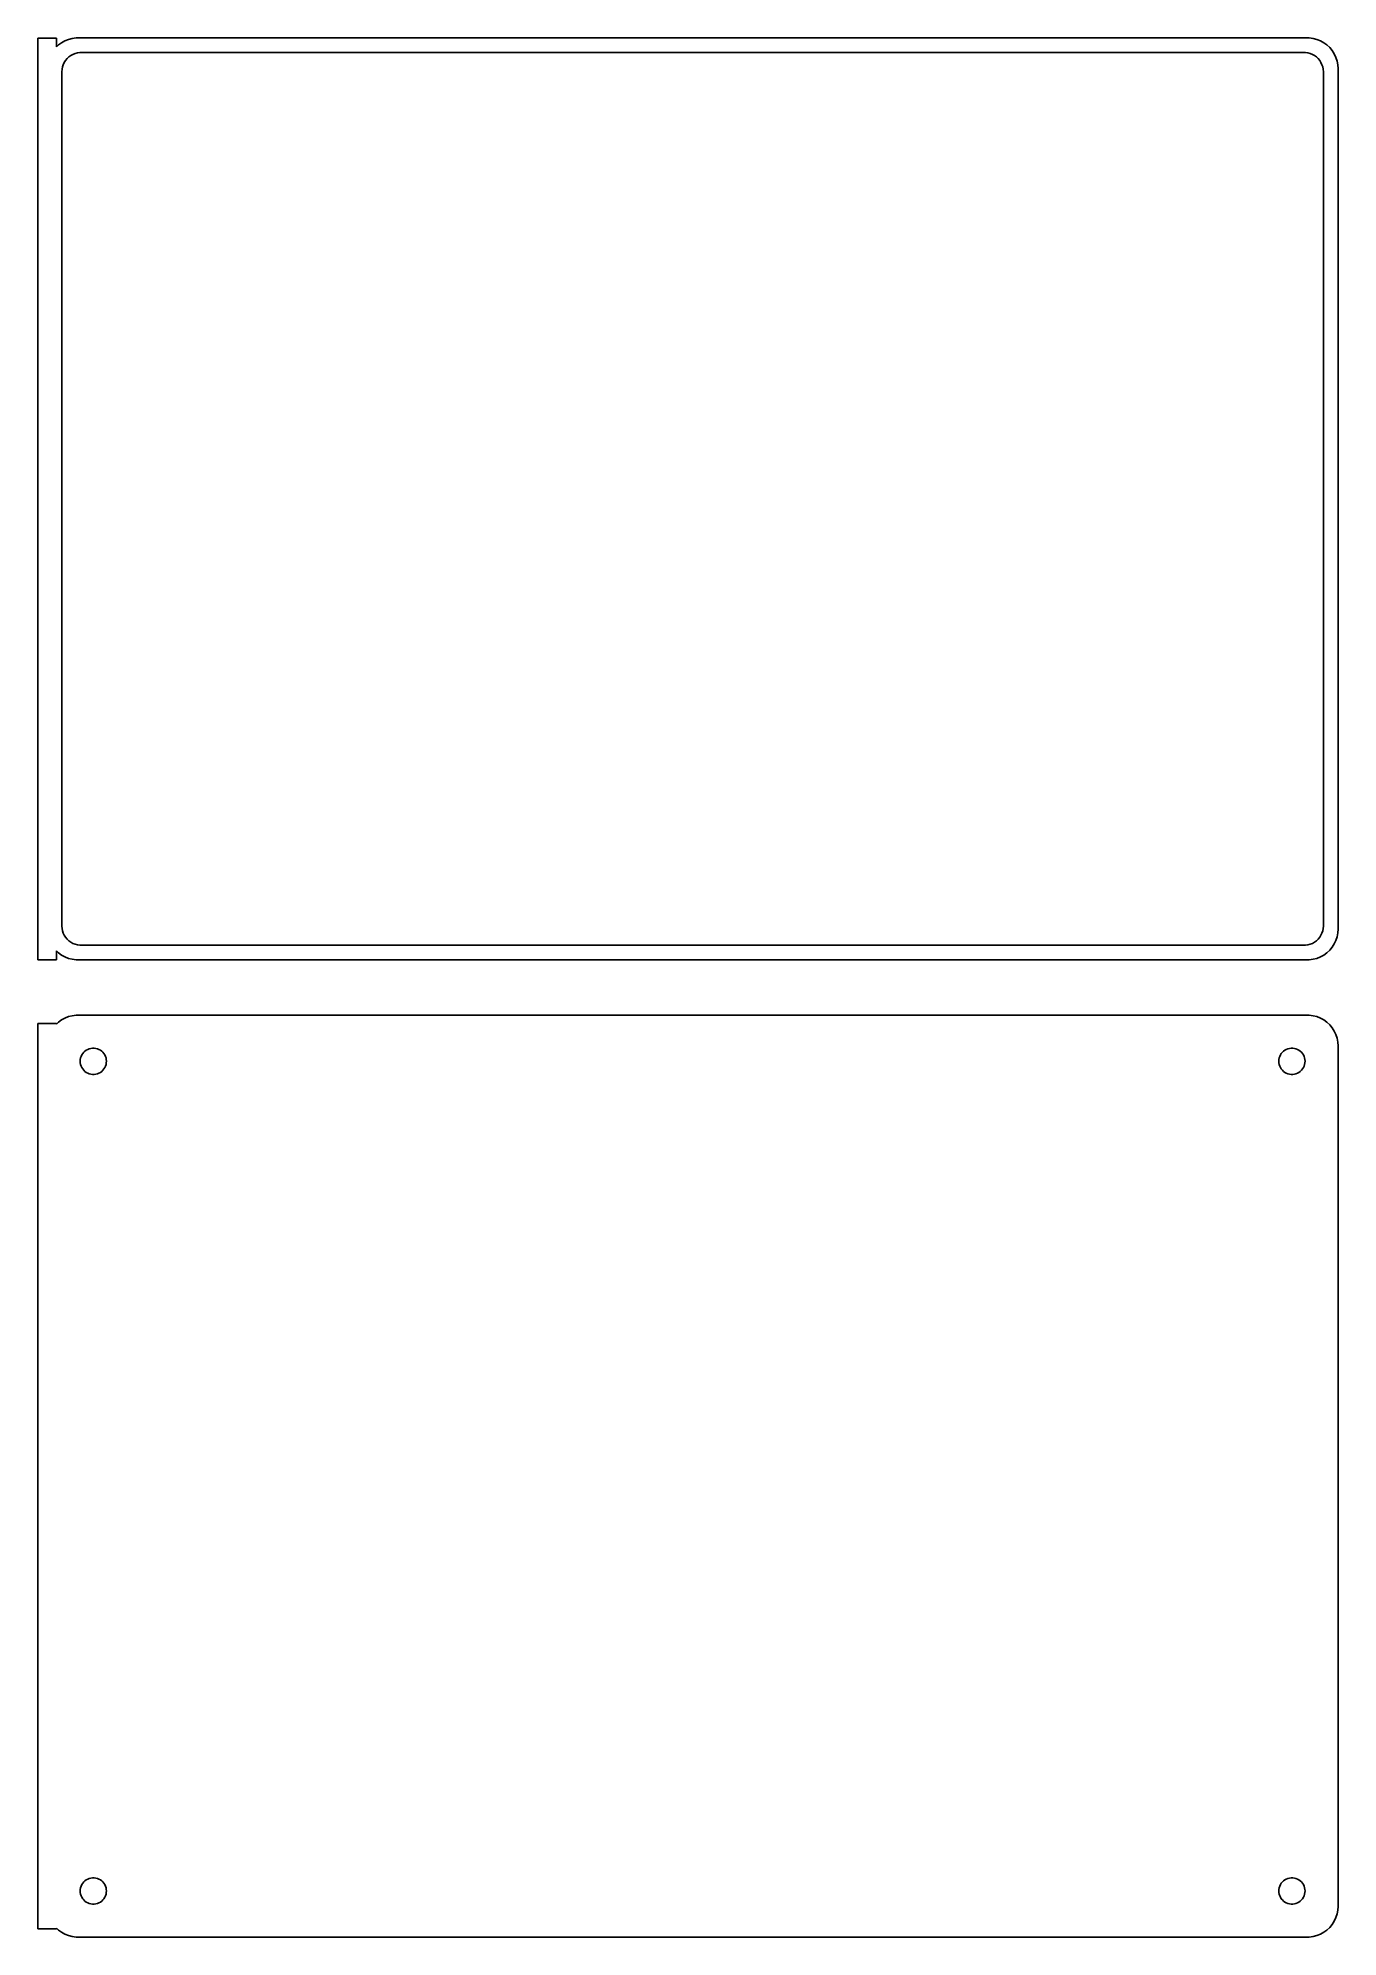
# Model space of a CAD drawing. Header units: metres. Extents: x -106 to 105, y 243 to 552.
import ezdxf

# ---------------------------------------------------------------- set-up
doc = ezdxf.new("R2010")
doc.units = ezdxf.units.M

msp = doc.modelspace()

# ---------------------------------------------------------------- linework, layer by layer
for p, q in [((-103.5, 551.979), (-106.5, 551.979)), ((-106.5, 551.979), (-106.5, 402.021)), ((-103.5, 550.559), (-103.5, 551.979)), ((-103.187, 550.853), (-103.5, 550.559)), ((-102.679, 551.222), (-103.187, 550.853)), ((-102.129, 551.524), (-102.679, 551.222)), ((-101.545, 551.755), (-102.129, 551.524)), ((-100.937, 551.911), (-101.545, 551.755)), ((-100.314, 551.99), (-100.937, 551.911)), ((100.314, 551.99), (-100.314, 551.99)), ((100.937, 551.911), (100.314, 551.99)), ((101.545, 551.755), (100.937, 551.911)), ((102.129, 551.524), (101.545, 551.755)), ((102.679, 551.222), (102.129, 551.524)), ((103.187, 550.853), (102.679, 551.222)), ((103.645, 550.423), (103.187, 550.853)), ((104.045, 549.939), (103.645, 550.423)), ((-102.588, 546.89), (-102.515, 547.274)), ((-102.515, 547.274), (-102.394, 547.646)), ((-102.394, 547.646), (-102.228, 548)), ((-102.228, 548), (-102.018, 548.33)), ((-102.018, 548.33), (-101.769, 548.631)), ((-101.769, 548.631), (-101.484, 548.899)), ((-101.484, 548.899), (-101.168, 549.128)), ((-101.168, 549.128), (-100.825, 549.317)), ((-100.825, 549.317), (-100.462, 549.461)), ((-100.462, 549.461), (-100.083, 549.558)), ((-100.083, 549.558), (-99.6955, 549.607)), ((-99.6955, 549.607), (99.6955, 549.607)), ((99.6955, 549.607), (100.083, 549.558)), ((100.083, 549.558), (100.462, 549.461)), ((100.462, 549.461), (100.825, 549.317)), ((100.825, 549.317), (101.168, 549.128)), ((101.168, 549.128), (101.484, 548.899)), ((101.484, 548.899), (101.769, 548.631)), ((101.769, 548.631), (102.018, 548.33)), ((102.018, 548.33), (102.228, 548)), ((102.228, 548), (102.394, 547.646)), ((102.394, 547.646), (102.515, 547.274)), ((102.515, 547.274), (102.588, 546.89)), ((104.382, 549.409), (104.045, 549.939)), ((104.649, 548.841), (104.382, 549.409)), ((104.843, 548.243), (104.649, 548.841)), ((104.961, 547.627), (104.843, 548.243)), ((105, 547), (104.961, 547.627)), ((105, 407), (105, 547)), ((-102.613, 546.5), (-102.588, 546.89)), ((-102.613, 407.5), (-102.613, 546.5)), ((102.588, 546.89), (102.613, 546.5)), ((102.613, 546.5), (102.613, 407.5)), ((-102.588, 407.11), (-102.613, 407.5)), ((-102.515, 406.726), (-102.588, 407.11)), ((-102.394, 406.354), (-102.515, 406.726)), ((-102.228, 406), (-102.394, 406.354)), ((-102.018, 405.67), (-102.228, 406)), ((-101.769, 405.369), (-102.018, 405.67)), ((-101.484, 405.101), (-101.769, 405.369)), ((-101.168, 404.872), (-101.484, 405.101)), ((-100.825, 404.683), (-101.168, 404.872)), ((101.168, 404.872), (100.825, 404.683)), ((101.484, 405.101), (101.168, 404.872)), ((101.769, 405.369), (101.484, 405.101)), ((102.018, 405.67), (101.769, 405.369)), ((102.228, 406), (102.018, 405.67)), ((102.394, 406.354), (102.228, 406)), ((102.515, 406.726), (102.394, 406.354)), ((102.588, 407.11), (102.515, 406.726)), ((102.613, 407.5), (102.588, 407.11)), ((104.382, 404.591), (104.649, 405.159)), ((104.649, 405.159), (104.843, 405.757)), ((104.843, 405.757), (104.961, 406.373)), ((104.961, 406.373), (105, 407)), ((-106.5, 402.021), (-103.5, 402.021)), ((-103.5, 402.021), (-103.5, 403.441)), ((-103.5, 403.441), (-103.187, 403.147)), ((-103.187, 403.147), (-102.679, 402.778)), ((-102.679, 402.778), (-102.129, 402.476)), ((-102.129, 402.476), (-101.545, 402.245)), ((-101.545, 402.245), (-100.937, 402.089)), ((-100.937, 402.089), (-100.314, 402.01)), ((-100.462, 404.539), (-100.825, 404.683)), ((-100.083, 404.442), (-100.462, 404.539)), ((-100.314, 402.01), (100.314, 402.01)), ((-99.6955, 404.393), (-100.083, 404.442)), ((99.6955, 404.393), (-99.6955, 404.393)), ((100.083, 404.442), (99.6955, 404.393)), ((100.462, 404.539), (100.083, 404.442)), ((100.314, 402.01), (100.937, 402.089)), ((100.825, 404.683), (100.462, 404.539)), ((100.937, 402.089), (101.545, 402.245)), ((101.545, 402.245), (102.129, 402.476)), ((102.129, 402.476), (102.679, 402.778)), ((102.679, 402.778), (103.187, 403.147)), ((103.187, 403.147), (103.645, 403.577)), ((103.645, 403.577), (104.045, 404.061)), ((104.045, 404.061), (104.382, 404.591)), ((-102.129, 392.524), (-102.679, 392.222)), ((-101.545, 392.755), (-102.129, 392.524)), ((-100.937, 392.911), (-101.545, 392.755)), ((-100.314, 392.99), (-100.937, 392.911)), ((100.314, 392.99), (-100.314, 392.99)), ((100.937, 392.911), (100.314, 392.99)), ((101.545, 392.755), (100.937, 392.911)), ((102.129, 392.524), (101.545, 392.755)), ((102.679, 392.222), (102.129, 392.524)), ((-103.5, 391.653), (-106.5, 391.653)), ((-106.5, 391.653), (-106.5, 244.347)), ((-103.187, 391.853), (-103.5, 391.559)), ((-103.5, 391.559), (-103.5, 391.653)), ((-102.679, 392.222), (-103.187, 391.853)), ((103.187, 391.853), (102.679, 392.222)), ((103.645, 391.423), (103.187, 391.853)), ((104.045, 390.939), (103.645, 391.423)), ((104.382, 390.409), (104.045, 390.939)), ((104.649, 389.841), (104.382, 390.409)), ((104.843, 389.243), (104.649, 389.841)), ((-99.5682, 386.031), (-99.4853, 386.286)), ((-99.4853, 386.286), (-99.3712, 386.529)), ((-99.3712, 386.529), (-99.2275, 386.755)), ((-99.2275, 386.755), (-99.0566, 386.962)), ((-99.0566, 386.962), (-98.8611, 387.145)), ((-98.8611, 387.145), (-98.6441, 387.303)), ((-98.6441, 387.303), (-98.4092, 387.432)), ((-98.4092, 387.432), (-98.1598, 387.531)), ((-98.1598, 387.531), (-97.9001, 387.597)), ((-97.9001, 387.597), (-97.6341, 387.631)), ((-97.6341, 387.631), (-97.3659, 387.631)), ((-97.3659, 387.631), (-97.0999, 387.597)), ((-97.0999, 387.597), (-96.8401, 387.531)), ((-96.8401, 387.531), (-96.5908, 387.432)), ((-96.5908, 387.432), (-96.3559, 387.303)), ((-96.3559, 387.303), (-96.1389, 387.145)), ((-96.1389, 387.145), (-95.9434, 386.962)), ((-95.9434, 386.962), (-95.7725, 386.755)), ((-95.7725, 386.755), (-95.6288, 386.529)), ((-95.6288, 386.529), (-95.5146, 386.286)), ((-95.5146, 386.286), (-95.4318, 386.031)), ((95.4318, 386.031), (95.5146, 386.286)), ((95.5146, 386.286), (95.6288, 386.529)), ((95.6288, 386.529), (95.7725, 386.755)), ((95.7725, 386.755), (95.9434, 386.962)), ((95.9434, 386.962), (96.1389, 387.145)), ((96.1389, 387.145), (96.3559, 387.303)), ((96.3559, 387.303), (96.5908, 387.432)), ((96.5908, 387.432), (96.8401, 387.531)), ((96.8401, 387.531), (97.0999, 387.597)), ((97.0999, 387.597), (97.3659, 387.631)), ((97.3659, 387.631), (97.6341, 387.631)), ((97.6341, 387.631), (97.9001, 387.597)), ((97.9001, 387.597), (98.1598, 387.531)), ((98.1598, 387.531), (98.4092, 387.432)), ((98.4092, 387.432), (98.6441, 387.303)), ((98.6441, 387.303), (98.8611, 387.145)), ((98.8611, 387.145), (99.0566, 386.962)), ((99.0566, 386.962), (99.2275, 386.755)), ((99.2275, 386.755), (99.3712, 386.529)), ((99.3712, 386.529), (99.4853, 386.286)), ((99.4853, 386.286), (99.5682, 386.031)), ((104.961, 388.627), (104.843, 389.243)), ((105, 388), (104.961, 388.627)), ((105, 248), (105, 388)), ((-99.6353, 385.5), (-99.6185, 385.768)), ((-99.6185, 385.232), (-99.6353, 385.5)), ((-99.6185, 385.768), (-99.5682, 386.031)), ((-99.5682, 384.969), (-99.6185, 385.232)), ((-99.4853, 384.714), (-99.5682, 384.969)), ((-99.3712, 384.471), (-99.4853, 384.714)), ((-99.2275, 384.245), (-99.3712, 384.471)), ((-99.0566, 384.038), (-99.2275, 384.245)), ((-98.8611, 383.855), (-99.0566, 384.038)), ((-98.6441, 383.697), (-98.8611, 383.855)), ((-98.4092, 383.568), (-98.6441, 383.697)), ((-98.1598, 383.469), (-98.4092, 383.568)), ((-97.9001, 383.403), (-98.1598, 383.469)), ((-97.6341, 383.369), (-97.9001, 383.403)), ((-97.3659, 383.369), (-97.6341, 383.369)), ((-97.0999, 383.403), (-97.3659, 383.369)), ((-96.8401, 383.469), (-97.0999, 383.403)), ((-96.5908, 383.568), (-96.8401, 383.469)), ((-96.3559, 383.697), (-96.5908, 383.568)), ((-96.1389, 383.855), (-96.3559, 383.697)), ((-95.9434, 384.038), (-96.1389, 383.855)), ((-95.7725, 384.245), (-95.9434, 384.038)), ((-95.6288, 384.471), (-95.7725, 384.245)), ((-95.5146, 384.714), (-95.6288, 384.471)), ((-95.4318, 384.969), (-95.5146, 384.714)), ((-95.4318, 386.031), (-95.3815, 385.768)), ((-95.3815, 385.232), (-95.4318, 384.969)), ((-95.3815, 385.768), (-95.3647, 385.5)), ((-95.3647, 385.5), (-95.3815, 385.232)), ((95.3647, 385.5), (95.3815, 385.768)), ((95.3815, 385.232), (95.3647, 385.5)), ((95.3815, 385.768), (95.4318, 386.031)), ((95.4318, 384.969), (95.3815, 385.232)), ((95.5146, 384.714), (95.4318, 384.969)), ((95.6288, 384.471), (95.5146, 384.714)), ((95.7725, 384.245), (95.6288, 384.471)), ((95.9434, 384.038), (95.7725, 384.245)), ((96.1389, 383.855), (95.9434, 384.038)), ((96.3559, 383.697), (96.1389, 383.855)), ((96.5908, 383.568), (96.3559, 383.697)), ((96.8401, 383.469), (96.5908, 383.568)), ((97.0999, 383.403), (96.8401, 383.469)), ((97.3659, 383.369), (97.0999, 383.403)), ((97.6341, 383.369), (97.3659, 383.369)), ((97.9001, 383.403), (97.6341, 383.369)), ((98.1598, 383.469), (97.9001, 383.403)), ((98.4092, 383.568), (98.1598, 383.469)), ((98.6441, 383.697), (98.4092, 383.568)), ((98.8611, 383.855), (98.6441, 383.697)), ((99.0566, 384.038), (98.8611, 383.855)), ((99.2275, 384.245), (99.0566, 384.038)), ((99.3712, 384.471), (99.2275, 384.245)), ((99.4853, 384.714), (99.3712, 384.471)), ((99.5682, 384.969), (99.4853, 384.714)), ((99.5682, 386.031), (99.6185, 385.768)), ((99.6185, 385.232), (99.5682, 384.969)), ((99.6185, 385.768), (99.6353, 385.5)), ((99.6353, 385.5), (99.6185, 385.232)), ((-99.6353, 250.5), (-99.6185, 250.768)), ((-99.6185, 250.232), (-99.6353, 250.5)), ((-99.6185, 250.768), (-99.5682, 251.031)), ((-99.5682, 251.031), (-99.4853, 251.286)), ((-99.4853, 251.286), (-99.3712, 251.529)), ((-99.3712, 251.529), (-99.2275, 251.755)), ((-99.2275, 251.755), (-99.0566, 251.962)), ((-99.0566, 251.962), (-98.8611, 252.145)), ((-98.8611, 252.145), (-98.6441, 252.303)), ((-98.6441, 252.303), (-98.4092, 252.432)), ((-98.4092, 252.432), (-98.1598, 252.531)), ((-98.1598, 252.531), (-97.9001, 252.597)), ((-97.9001, 252.597), (-97.6341, 252.631)), ((-97.6341, 252.631), (-97.3659, 252.631)), ((-97.3659, 252.631), (-97.0999, 252.597)), ((-97.0999, 252.597), (-96.8401, 252.531)), ((-96.8401, 252.531), (-96.5908, 252.432)), ((-96.5908, 252.432), (-96.3559, 252.303)), ((-96.3559, 252.303), (-96.1389, 252.145)), ((-96.1389, 252.145), (-95.9434, 251.962)), ((-95.9434, 251.962), (-95.7725, 251.755)), ((-95.7725, 251.755), (-95.6288, 251.529)), ((-95.6288, 251.529), (-95.5146, 251.286)), ((-95.5146, 251.286), (-95.4318, 251.031)), ((-95.4318, 251.031), (-95.3815, 250.768)), ((-95.3815, 250.768), (-95.3647, 250.5)), ((-95.3647, 250.5), (-95.3815, 250.232)), ((95.3647, 250.5), (95.3815, 250.768)), ((95.3815, 250.232), (95.3647, 250.5)), ((95.3815, 250.768), (95.4318, 251.031)), ((95.4318, 251.031), (95.5146, 251.286)), ((95.5146, 251.286), (95.6288, 251.529)), ((95.6288, 251.529), (95.7725, 251.755)), ((95.7725, 251.755), (95.9434, 251.962)), ((95.9434, 251.962), (96.1389, 252.145)), ((96.1389, 252.145), (96.3559, 252.303)), ((96.3559, 252.303), (96.5908, 252.432)), ((96.5908, 252.432), (96.8401, 252.531)), ((96.8401, 252.531), (97.0999, 252.597)), ((97.0999, 252.597), (97.3659, 252.631)), ((97.3659, 252.631), (97.6341, 252.631)), ((97.6341, 252.631), (97.9001, 252.597)), ((97.9001, 252.597), (98.1598, 252.531)), ((98.1598, 252.531), (98.4092, 252.432)), ((98.4092, 252.432), (98.6441, 252.303)), ((98.6441, 252.303), (98.8611, 252.145)), ((98.8611, 252.145), (99.0566, 251.962)), ((99.0566, 251.962), (99.2275, 251.755)), ((99.2275, 251.755), (99.3712, 251.529)), ((99.3712, 251.529), (99.4853, 251.286)), ((99.4853, 251.286), (99.5682, 251.031)), ((99.5682, 251.031), (99.6185, 250.768)), ((99.6185, 250.768), (99.6353, 250.5)), ((99.6353, 250.5), (99.6185, 250.232)), ((-99.5682, 249.969), (-99.6185, 250.232)), ((-99.4853, 249.714), (-99.5682, 249.969)), ((-99.3712, 249.471), (-99.4853, 249.714)), ((-99.2275, 249.245), (-99.3712, 249.471)), ((-99.0566, 249.038), (-99.2275, 249.245)), ((-98.8611, 248.855), (-99.0566, 249.038)), ((-98.6441, 248.697), (-98.8611, 248.855)), ((-98.4092, 248.568), (-98.6441, 248.697)), ((-98.1598, 248.469), (-98.4092, 248.568)), ((-97.9001, 248.403), (-98.1598, 248.469)), ((-97.6341, 248.369), (-97.9001, 248.403)), ((-97.3659, 248.369), (-97.6341, 248.369)), ((-97.0999, 248.403), (-97.3659, 248.369)), ((-96.8401, 248.469), (-97.0999, 248.403)), ((-96.5908, 248.568), (-96.8401, 248.469)), ((-96.3559, 248.697), (-96.5908, 248.568)), ((-96.1389, 248.855), (-96.3559, 248.697)), ((-95.9434, 249.038), (-96.1389, 248.855)), ((-95.7725, 249.245), (-95.9434, 249.038)), ((-95.6288, 249.471), (-95.7725, 249.245)), ((-95.5146, 249.714), (-95.6288, 249.471)), ((-95.4318, 249.969), (-95.5146, 249.714)), ((-95.3815, 250.232), (-95.4318, 249.969)), ((95.4318, 249.969), (95.3815, 250.232)), ((95.5146, 249.714), (95.4318, 249.969)), ((95.6288, 249.471), (95.5146, 249.714)), ((95.7725, 249.245), (95.6288, 249.471)), ((95.9434, 249.038), (95.7725, 249.245)), ((96.1389, 248.855), (95.9434, 249.038)), ((96.3559, 248.697), (96.1389, 248.855)), ((96.5908, 248.568), (96.3559, 248.697)), ((96.8401, 248.469), (96.5908, 248.568)), ((97.0999, 248.403), (96.8401, 248.469)), ((97.3659, 248.369), (97.0999, 248.403)), ((97.6341, 248.369), (97.3659, 248.369)), ((97.9001, 248.403), (97.6341, 248.369)), ((98.1598, 248.469), (97.9001, 248.403)), ((98.4092, 248.568), (98.1598, 248.469)), ((98.6441, 248.697), (98.4092, 248.568)), ((98.8611, 248.855), (98.6441, 248.697)), ((99.0566, 249.038), (98.8611, 248.855)), ((99.2275, 249.245), (99.0566, 249.038)), ((99.3712, 249.471), (99.2275, 249.245)), ((99.4853, 249.714), (99.3712, 249.471)), ((99.5682, 249.969), (99.4853, 249.714)), ((99.6185, 250.232), (99.5682, 249.969)), ((104.843, 246.757), (104.961, 247.373)), ((104.961, 247.373), (105, 248)), ((-106.5, 244.347), (-103.5, 244.347)), ((-103.5, 244.347), (-103.5, 244.441)), ((-103.5, 244.441), (-103.187, 244.147)), ((-103.187, 244.147), (-102.679, 243.778)), ((102.679, 243.778), (103.187, 244.147)), ((103.187, 244.147), (103.645, 244.577)), ((103.645, 244.577), (104.045, 245.061)), ((104.045, 245.061), (104.382, 245.591)), ((104.382, 245.591), (104.649, 246.159)), ((104.649, 246.159), (104.843, 246.757)), ((-102.679, 243.778), (-102.129, 243.476)), ((-102.129, 243.476), (-101.545, 243.245)), ((-101.545, 243.245), (-100.937, 243.089)), ((-100.937, 243.089), (-100.314, 243.01)), ((-100.314, 243.01), (100.314, 243.01)), ((100.314, 243.01), (100.937, 243.089)), ((100.937, 243.089), (101.545, 243.245)), ((101.545, 243.245), (102.129, 243.476)), ((102.129, 243.476), (102.679, 243.778))]:
    msp.add_line(p, q)

doc.saveas('drawing.dxf')
